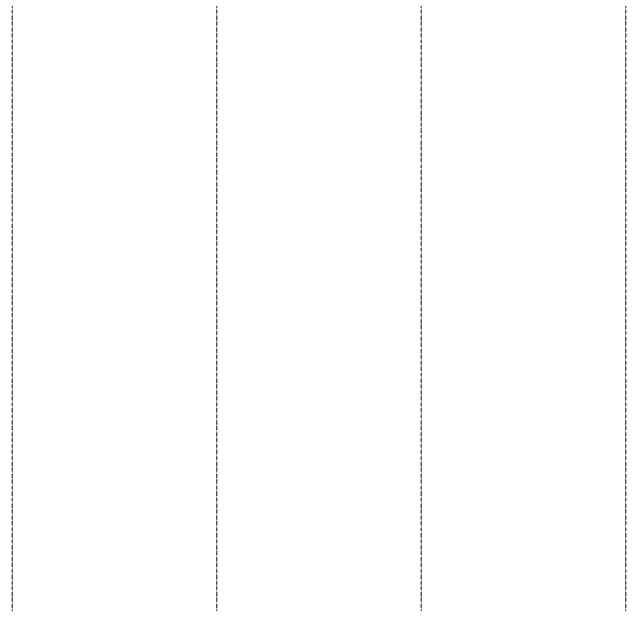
# Model space of a CAD drawing. Extents: x -32000 to 362567, y -29000 to 144214.
# Drawn here: x 159600 to 184800, y -29000 to -4422 of the extents above; entities that cross this region are included whole.
import ezdxf

# ---------------------------------------------------------------- set-up
doc = ezdxf.new("R2010")
doc.units = 0
doc.header["$LTSCALE"] = 10
doc.linetypes.add('H12PL25$0$JJP_三點線', pattern=[0.9, 0.3, -0.15, 0, -0.15, 0, -0.15, 0, -0.15])
doc.layers.add('H12PL25$0$S-GRID', color=252, linetype='Continuous')

# ---------------------------------------------------------------- blocks, each defined once
blk = doc.blocks.new('H12PL25')
at = {"layer": 'H12PL25$0$S-GRID', "linetype": 'H12PL25$0$JJP_三點線', "lineweight": 0}
for p, q in [((159600, 128250), (159600, -28000)), ((168000, 128250), (168000, -28000)), ((176400, 128250), (176400, -28000)), ((184800, 128250), (184800, -28000)), ((159600, -28000), (159600, -29000)), ((168000, -28000), (168000, -29000)), ((176400, -28000), (176400, -29000)), ((184800, -28000), (184800, -29000))]:
    blk.add_line(p, q, dxfattribs=at)

msp = doc.modelspace()

# ---------------------------------------------------------------- block references
msp.add_blockref('H12PL25', (0, 0))

doc.saveas('drawing.dxf')
